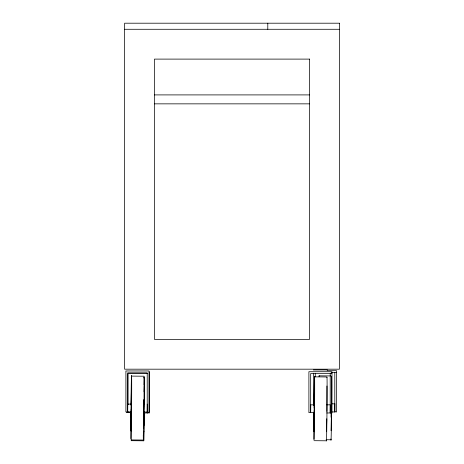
<?xml version="1.0" encoding="UTF-8"?>
<svg xmlns="http://www.w3.org/2000/svg" width="464" height="464" viewBox="0 0 464 464"><rect width="100%" height="100%" fill="white"/><g stroke="black" fill="none" stroke-linecap="round" stroke-linejoin="round"><path stroke-width="0.7" d="M144.194 404.591L144.165 399.365L144.078 401.772M314.14 413.14L314.169 418.458L314.302 404.869L310.747 404.834L310.671 412.635L308.896 412.635L308.896 371.722L331.98 371.722L331.98 412.995L326.65 412.96M331.157 412.838L331.186 417.374L331.308 413.082M131.016 412.722L131.045 431.05L131.503 384.975L131.08 405.403M131.231 408.813L131.237 411.916L125.906 411.881L125.906 370.968L148.99 370.968L148.99 412.241L143.66 412.009M143.753 407.299L143.747 404.051L143.724 404.486M143.985 399.922L143.614 428.597M144.327 404.208L144.298 385.996L144.084 391.79M131.19 407.467L131.179 417.704L131.312 404.115L127.762 404.08L127.739 404.492M131.364 408.558L131.37 398.327L131.242 407.792M143.794 408.668L143.828 400.154M314.012 412.142L314.035 431.804L314.488 385.729L314.076 405.495M314.348 409.312L314.36 399.081L314.174 408.221M331.528 404.504L331.551 386.083M143.741 408.361L143.614 417.652M144.263 411.481L144.066 425.331M326.882 411.481L326.917 385.996M331.447 412.409L331.052 430.743M131.248 406.795L131.312 404.115M131.3 409.236L131.237 411.916M143.654 404.591L143.712 401.018M143.73 409.41L143.666 412.206M144.13 411.864L144.078 415.367M314.238 407.549L314.302 404.869M314.285 409.99L314.221 412.67L310.665 412.444M326.795 418.748L326.465 431.769L326.418 430.656M128.087 411.649L128.047 412.635L126.272 412.635M147.622 411.962L147.581 412.995L144.031 412.96M147.274 404.515L147.297 404.086L147.216 412.241L147.204 411.58M143.846 431.769L143.904 431.323M330.194 412.798L330.287 404.84L326.731 404.805M334.863 403.889L331.319 403.779M331.238 411.933L334.793 411.968L334.869 403.813M124.625 29.284L339.375 29.284M154.448 94.905L309.552 94.905M154.448 103.849L309.552 103.849M313.333 369.941L327.543 369.941M327.19 370.69L336.568 370.69L336.568 411.968L334.782 411.765M331.174 372.534L336.568 372.534M147.581 373.561L128.047 373.561L128.047 404.678M331.98 373.561L310.671 373.561L310.671 412.635M147.575 412.798L149.356 412.995L149.356 371.722M319.162 375.823L330.902 375.933M314.575 376.855L327.01 376.971M131.59 376.101L144.02 376.217M130.889 412.664L128.041 412.444M326.128 439.727L330.965 439.773M313.948 440.684L326.378 440.8A31.97 0.307 -89.5 0 0 327.021 406.499A31.97 0.307 -89.5 0 0 326.923 377.592M130.958 439.93L143.393 440.046M131.324 440.684L143.753 440.8M127.762 404.08L127.687 411.881L127.687 372.812L147.216 372.812L147.216 412.241M334.793 372.534L334.793 411.968M330.206 373.561L330.206 412.995M315.259 373.259L315.259 376.878M313.484 373.259L313.484 405.147M267.792 23.2L267.792 29.284M147.581 411.562L147.581 412.995M313.989 405.588A31.97 0.307 -89.5 0 1 314.673 381.524A31.97 0.307 -89.5 0 1 314.174 435.69A31.97 0.307 -89.5 0 1 313.925 412.548M143.886 377.957A31.97 0.307 -89.5 0 1 143.973 412.009A31.97 0.307 -89.5 0 1 143.289 434.872M131.01 404.144A31.97 0.307 -89.5 0 1 131.689 381.019A31.97 0.307 -89.5 0 1 131.184 435.064A31.97 0.307 -89.5 0 1 130.935 411.794M144.089 385.045A31.97 0.307 -89.5 0 1 144.455 378.862A31.97 0.307 -89.5 0 1 144.414 404.411M144.345 412.061A31.97 0.307 -89.5 0 1 143.892 438.944A31.97 0.307 -89.5 0 1 143.643 431.688M131.411 440.063A31.97 0.307 -89.5 0 1 131.277 439.884M131.451 398.06A31.97 0.307 -89.5 0 1 131.544 391.251M331.511 376.559A31.97 0.307 -89.5 0 1 331.58 408.262A31.97 0.307 -89.5 0 1 330.919 438.973M319.075 376.443A31.97 0.307 -89.5 0 1 319.209 376.623M339.375 23.2L124.625 23.2L124.625 369.187L339.375 369.187L339.375 23.2M309.552 59.108L154.448 59.108L154.448 339.364L309.552 339.364L309.552 59.108"/></g></svg>
